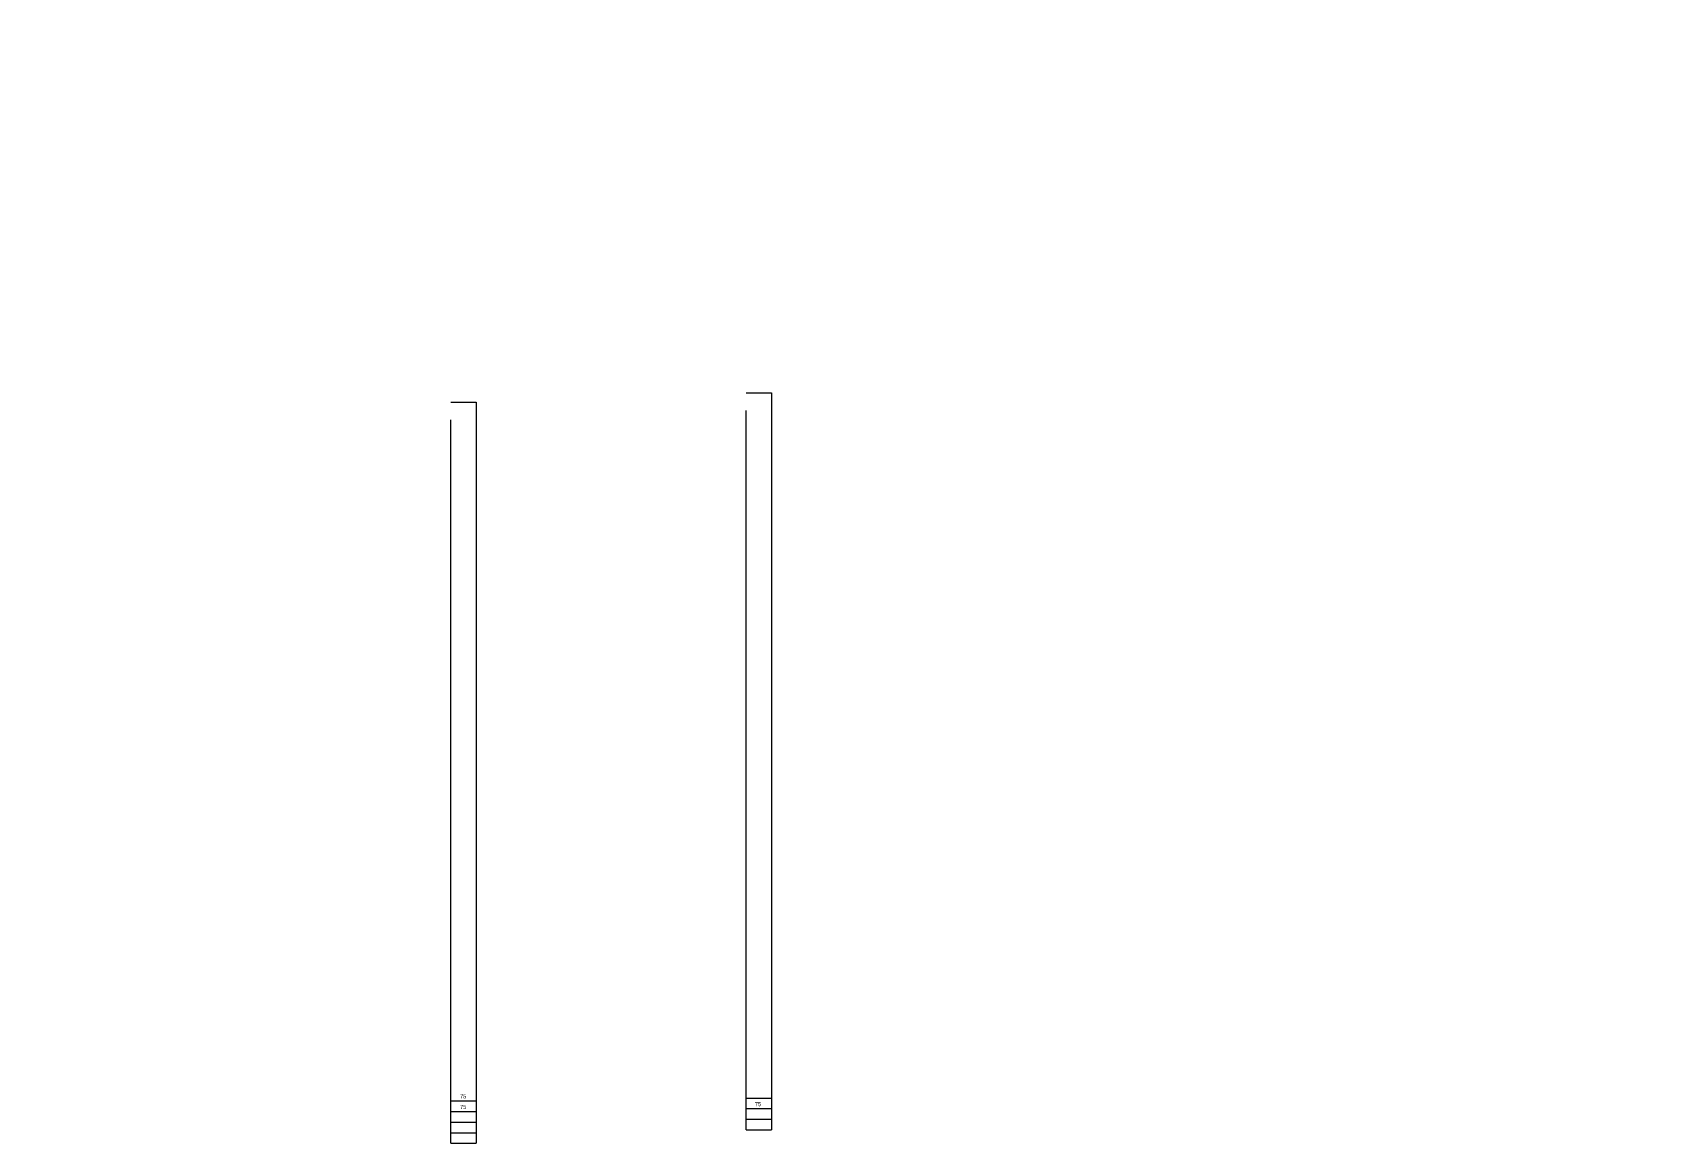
# Model space of a CAD drawing. Header units: millimetres. Extents: x -243740 to 150609, y -473655 to -165121.
# Drawn here: x -146040 to -45840, y -473655 to -405537 of the extents above; entities that cross this region are included whole.
import ezdxf
from ezdxf.enums import TextEntityAlignment as Align

# ---------------------------------------------------------------- set-up
doc = ezdxf.new("R2010")
doc.units = ezdxf.units.MM
doc.layers.add('ЭТО быт', color=5, linetype='Continuous', lineweight=40)
doc.styles.add('Arial Narrow_6', font='ARIALN.TTF', dxfattribs={"height": 193.245432})

msp = doc.modelspace()

# ---------------------------------------------------------------- linework, layer by layer
at = {"layer": 'ЭТО быт', "color": 7, "lineweight": 25, "ltscale": 100}
for p, q in [((-102282, -470878), (-100722, -470878)), ((-120400, -471055), (-118839, -471055)), ((-120400, -471705), (-118839, -471705)), ((-102282, -471528), (-100722, -471528)), ((-120400, -472355), (-118839, -472355)), ((-102282, -472178), (-100722, -472178)), ((-102282, -472828), (-100722, -472828)), ((-120400, -473005), (-118839, -473005)), ((-120400, -473655), (-118839, -473655))]:
    msp.add_line(p, q, dxfattribs=at)
for points in [[(-102282, -427623), (-100722, -427623), (-100722, -472828)], [(-120400, -428203), (-118839, -428203), (-118839, -473655)], [(-102282, -472828), (-102282, -428703)], [(-120400, -473655), (-120400, -429283)]]:
    msp.add_lwpolyline(points, dxfattribs=at)

# ---------------------------------------------------------------- texts
at = {"color": 0, "style": 'Arial Narrow_6'}
for p in [(-119636, -470900), (-119636, -471549), (-101553, -471377)]:
    msp.add_text('75', height=250, dxfattribs=at).set_placement(p, align=Align.CENTER)

doc.saveas('drawing.dxf')
